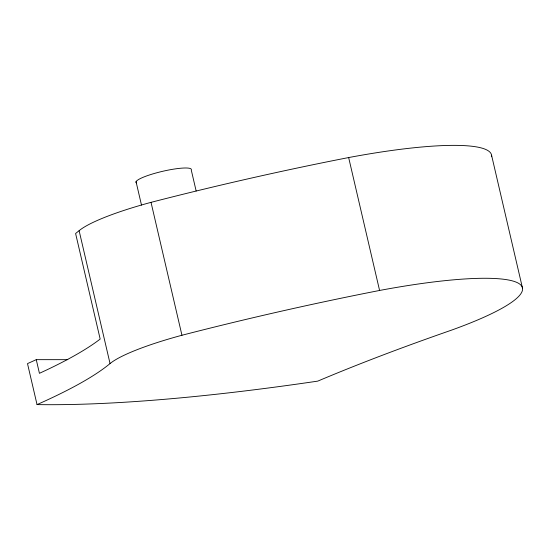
<?xml version="1.0" encoding="UTF-8"?>
<svg xmlns="http://www.w3.org/2000/svg" width="550" height="550" viewBox="0 0 550 550"><rect width="100%" height="100%" fill="white"/><g stroke="black" fill="none" stroke-linecap="round" stroke-linejoin="round"><path stroke-width="0.82" d="M491.611 156.709A186.649 30.807 -13.1 0 0 348.652 157.554A571.526 94.332 -13.1 0 0 151.023 202.352A102.568 16.926 -13.1 0 0 79.117 230.677L75.604 233.509L100.176 339.089L99.804 339.35A413.586 68.262 -13.1 0 1 46.654 369.957L39.435 373.319L36.259 359.659L27.5 363.612L37.036 404.594A719.393 118.731 -13.1 0 0 317.762 381.123A774.881 127.889 -13.1 0 1 451.007 330.316A186.649 30.807 -13.1 0 0 518.265 283.147A186.649 30.807 -13.1 0 0 379.582 290.462A571.526 94.332 -13.1 0 0 181.947 335.259A102.568 16.926 -13.1 0 0 110.048 363.578A413.586 68.262 -13.1 0 1 37.036 404.594M36.259 359.659L66.172 359.666A705.169 116.387 -13.1 0 0 67.808 359.638M491.569 155.224L522.5 288.131M348.652 157.554L379.582 290.462M196.144 190.981L191.276 170.074A28.442 4.696 -13.1 0 0 162.504 171.339A28.442 4.696 -13.1 0 0 136.352 182.889M151.023 202.352L181.947 335.259M136.049 181.699L141.501 205.116M79.117 230.677L110.048 363.578"/></g></svg>
